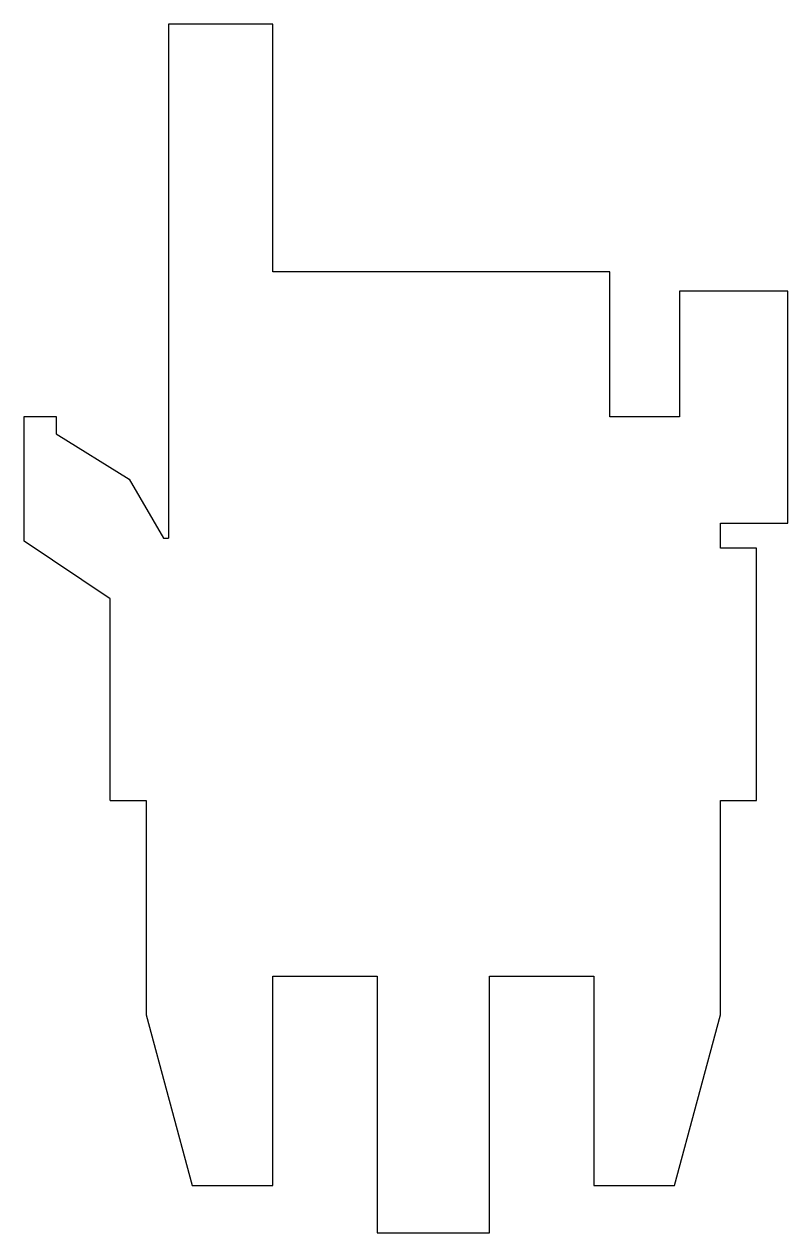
# Model space of a CAD drawing. Extents: x 0 to 95, y 0 to 151.
import ezdxf

# ---------------------------------------------------------------- set-up
doc = ezdxf.new("R2010")
doc.units = 0
doc.layers.get('0').update_dxf_attribs({"linetype": 'CONTINUOUS'})

msp = doc.modelspace()

# ---------------------------------------------------------------- linework, layer by layer
at = {"color": 2, "linetype": 'CONTINUOUS'}
for p, q in [((31.015769, 150.7), (18.015769, 150.7)), ((18.015769, 150.7), (18.015769, 86.59805)), ((31.015769, 119.8), (31.015769, 150.7)), ((73.015769, 119.8), (31.015769, 119.8)), ((73.015769, 101.75), (73.015769, 119.8)), ((95.215769, 117.43), (81.715769, 117.43)), ((81.715769, 117.43), (81.715769, 101.75)), ((95.215769, 88.5), (95.215769, 117.43)), ((0, 86.236285), (0, 101.780878)), ((0, 101.780878), (3.979416, 101.780878)), ((3.979416, 101.780878), (3.979416, 99.621592)), ((81.715769, 101.75), (73.015769, 101.75)), ((3.979416, 99.621592), (13.080068, 93.969013)), ((13.080068, 93.969013), (17.376028, 86.59805)), ((86.805769, 85.38), (86.805769, 88.5)), ((86.805769, 88.5), (95.215769, 88.5)), ((10.725769, 79.05751), (0, 86.236285)), ((17.376028, 86.59805), (18.015769, 86.59805)), ((91.305769, 85.38), (86.805769, 85.38)), ((91.305769, 53.9), (91.305769, 85.38)), ((10.725769, 53.9), (10.725769, 79.05751)), ((10.725769, 53.9), (15.225769, 53.9)), ((15.225769, 53.9), (15.225769, 27.17)), ((86.805769, 27.17), (86.805769, 53.9)), ((86.805769, 53.9), (91.305769, 53.9)), ((31.015769, 5.9), (31.015769, 32)), ((31.015769, 32), (44.015769, 32)), ((44.015769, 32), (44.015769, 0)), ((58.015769, 0), (58.015769, 32)), ((58.015769, 32), (71.015769, 32)), ((71.015769, 32), (71.015769, 5.9)), ((15.225769, 27.17), (20.925769, 5.9)), ((81.105769, 5.9), (86.805769, 27.17)), ((20.925769, 5.9), (31.015769, 5.9)), ((71.015769, 5.9), (81.105769, 5.9)), ((44.015769, 0), (58.015769, 0))]:
    msp.add_line(p, q, dxfattribs=at)

doc.saveas('drawing.dxf')
